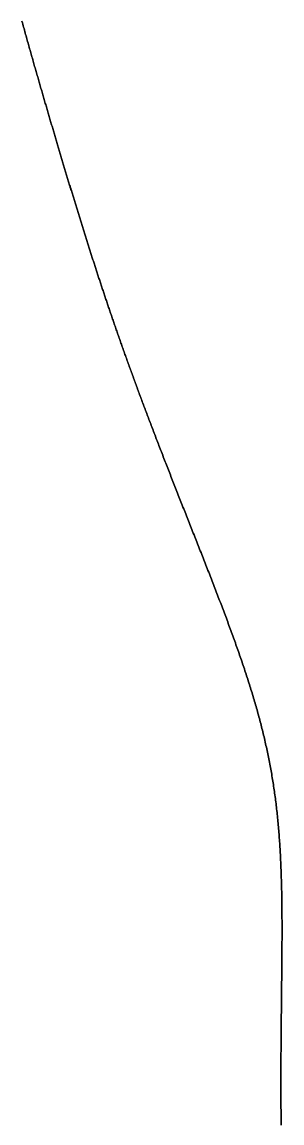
# Model space of a CAD drawing. Header units: inches. Extents: x 130170 to 284068, y 377793 to 804530.
# Drawn here: x 253667 to 253683.7, y 738131.1 to 738201.6 of the extents above; entities that cross this region are included whole.
import ezdxf

# ---------------------------------------------------------------- set-up
doc = ezdxf.new("R2010")
doc.units = ezdxf.units.IN
doc.header["$MEASUREMENT"] = 0
doc.layers.add('muni_il', color=7, linetype='Continuous')

msp = doc.modelspace()

# ---------------------------------------------------------------- linework, layer by layer
at = {"layer": 'muni_il'}
for points in [[(253667.045, 738201.691), (253667.072, 738201.595), (253667.098, 738201.5), (253667.124, 738201.405), (253667.151, 738201.31), (253667.177, 738201.216), (253667.203, 738201.122), (253667.229, 738201.029), (253667.255, 738200.935), (253667.281, 738200.843), (253667.307, 738200.75), (253667.332, 738200.658), (253667.358, 738200.566), (253667.384, 738200.475), (253667.409, 738200.384), (253667.435, 738200.293), (253667.46, 738200.203), (253667.485, 738200.113), (253667.511, 738200.023), (253667.536, 738199.934), (253667.561, 738199.845), (253667.586, 738199.756), (253667.611, 738199.668), (253667.636, 738199.579), (253667.661, 738199.492), (253667.686, 738199.404), (253667.71, 738199.317), (253667.735, 738199.23), (253667.76, 738199.144), (253667.784, 738199.057), (253667.809, 738198.971), (253667.833, 738198.886), (253667.858, 738198.8), (253667.882, 738198.715), (253667.906, 738198.63), (253667.931, 738198.546), (253667.955, 738198.462), (253667.979, 738198.378), (253668.003, 738198.294), (253668.027, 738198.21), (253668.051, 738198.127), (253668.075, 738198.044), (253668.099, 738197.961), (253668.122, 738197.879), (253668.146, 738197.797), (253668.17, 738197.715), (253668.193, 738197.633), (253668.217, 738197.552), (253668.24, 738197.47), (253668.264, 738197.389), (253668.287, 738197.308), (253668.311, 738197.228), (253668.334, 738197.147), (253668.357, 738197.067), (253668.38, 738196.987), (253668.404, 738196.908), (253668.427, 738196.828), (253668.45, 738196.749), (253668.473, 738196.67), (253668.496, 738196.591), (253668.519, 738196.512), (253668.542, 738196.433), (253668.565, 738196.355), (253668.588, 738196.277), (253668.61, 738196.199), (253668.633, 738196.121), (253668.656, 738196.043), (253668.679, 738195.966), (253668.701, 738195.889), (253668.724, 738195.811), (253668.746, 738195.735), (253668.769, 738195.658), (253668.792, 738195.581), (253668.814, 738195.505), (253668.837, 738195.428), (253668.859, 738195.352), (253668.881, 738195.276), (253668.904, 738195.2), (253668.926, 738195.124), (253668.948, 738195.049), (253668.971, 738194.973), (253668.993, 738194.898), (253669.015, 738194.823), (253669.037, 738194.748), (253669.06, 738194.673), (253669.082, 738194.598), (253669.104, 738194.523), (253669.126, 738194.449), (253669.148, 738194.374), (253669.17, 738194.3), (253669.192, 738194.226), (253669.214, 738194.152), (253669.236, 738194.078), (253669.258, 738194.004), (253669.28, 738193.93), (253669.302, 738193.856), (253669.324, 738193.783), (253669.346, 738193.709), (253669.367, 738193.636), (253669.389, 738193.563), (253669.411, 738193.49), (253669.433, 738193.417), (253669.455, 738193.344), (253669.477, 738193.271), (253669.498, 738193.198), (253669.52, 738193.126), (253669.542, 738193.053), (253669.564, 738192.981), (253669.585, 738192.908), (253669.607, 738192.836), (253669.629, 738192.764), (253669.65, 738192.692), (253669.672, 738192.62), (253669.694, 738192.547), (253669.715, 738192.476), (253669.737, 738192.404), (253669.759, 738192.332), (253669.78, 738192.26), (253669.802, 738192.189), (253669.823, 738192.117), (253669.845, 738192.046), (253669.866, 738191.975), (253669.888, 738191.903), (253669.91, 738191.832), (253669.931, 738191.761), (253669.953, 738191.69), (253669.974, 738191.619), (253669.996, 738191.548), (253670.017, 738191.477), (253670.039, 738191.406), (253670.06, 738191.335), (253670.082, 738191.264), (253670.103, 738191.194), (253670.125, 738191.123), (253670.146, 738191.053), (253670.168, 738190.982), (253670.189, 738190.912), (253670.211, 738190.841), (253670.232, 738190.771), (253670.254, 738190.701), (253670.275, 738190.631), (253670.297, 738190.56), (253670.318, 738190.49), (253670.339, 738190.42), (253670.361, 738190.35), (253670.383, 738190.28), (253670.404, 738190.21), (253670.425, 738190.14), (253670.447, 738190.07), (253670.468, 738190.001), (253670.49, 738189.931), (253670.511, 738189.861), (253670.533, 738189.792), (253670.554, 738189.722), (253670.576, 738189.652), (253670.597, 738189.583), (253670.619, 738189.513), (253670.64, 738189.444), (253670.662, 738189.374), (253670.683, 738189.305), (253670.705, 738189.236), (253670.726, 738189.166), (253670.748, 738189.097), (253670.77, 738189.028), (253670.791, 738188.959), (253670.813, 738188.889), (253670.834, 738188.82), (253670.856, 738188.751), (253670.877, 738188.682), (253670.899, 738188.613), (253670.921, 738188.544), (253670.942, 738188.474), (253670.964, 738188.405), (253670.986, 738188.336), (253671.007, 738188.267), (253671.029, 738188.198), (253671.05, 738188.129), (253671.072, 738188.06), (253671.094, 738187.991), (253671.116, 738187.922), (253671.138, 738187.853), (253671.159, 738187.784), (253671.181, 738187.715), (253671.203, 738187.647), (253671.225, 738187.578), (253671.247, 738187.509), (253671.268, 738187.44), (253671.29, 738187.371), (253671.312, 738187.302), (253671.334, 738187.233), (253671.356, 738187.164), (253671.378, 738187.095), (253671.4, 738187.026), (253671.422, 738186.957), (253671.444, 738186.888), (253671.466, 738186.819), (253671.489, 738186.75), (253671.511, 738186.68), (253671.533, 738186.611), (253671.555, 738186.542), (253671.577, 738186.473), (253671.6, 738186.404), (253671.622, 738186.334), (253671.644, 738186.265), (253671.667, 738186.196), (253671.689, 738186.126), (253671.712, 738186.057), (253671.734, 738185.988), (253671.757, 738185.918), (253671.779, 738185.848), (253671.802, 738185.779), (253671.825, 738185.709), (253671.848, 738185.639), (253671.87, 738185.57), (253671.893, 738185.5), (253671.916, 738185.43), (253671.939, 738185.36), (253671.962, 738185.29), (253671.985, 738185.22), (253672.008, 738185.149), (253672.031, 738185.079), (253672.054, 738185.009), (253672.078, 738184.938), (253672.101, 738184.868), (253672.124, 738184.797), (253672.147, 738184.726), (253672.171, 738184.656), (253672.195, 738184.585), (253672.218, 738184.514), (253672.242, 738184.442), (253672.265, 738184.371), (253672.289, 738184.3), (253672.313, 738184.228), (253672.337, 738184.157), (253672.361, 738184.085), (253672.385, 738184.013), (253672.409, 738183.941), (253672.433, 738183.869), (253672.458, 738183.797), (253672.482, 738183.725), (253672.507, 738183.652), (253672.531, 738183.579), (253672.556, 738183.507), (253672.58, 738183.434), (253672.605, 738183.361), (253672.63, 738183.287), (253672.655, 738183.214), (253672.68, 738183.14), (253672.705, 738183.067), (253672.73, 738182.993), (253672.756, 738182.919), (253672.781, 738182.844), (253672.807, 738182.77), (253672.832, 738182.695), (253672.858, 738182.621), (253672.884, 738182.546), (253672.91, 738182.47), (253672.936, 738182.395), (253672.962, 738182.319), (253672.988, 738182.244), (253673.014, 738182.168), (253673.041, 738182.092), (253673.067, 738182.015), (253673.094, 738181.939), (253673.12, 738181.862), (253673.147, 738181.785), (253673.174, 738181.707), (253673.201, 738181.63), (253673.229, 738181.552), (253673.256, 738181.475), (253673.283, 738181.396), (253673.311, 738181.318), (253673.338, 738181.239), (253673.366, 738181.16), (253673.394, 738181.081), (253673.422, 738181.002), (253673.451, 738180.922), (253673.479, 738180.842), (253673.507, 738180.762), (253673.536, 738180.682), (253673.565, 738180.601), (253673.593, 738180.52), (253673.622, 738180.439), (253673.652, 738180.358), (253673.681, 738180.276), (253673.71, 738180.194), (253673.74, 738180.112), (253673.769, 738180.029), (253673.799, 738179.946), (253673.829, 738179.863), (253673.859, 738179.78), (253673.889, 738179.696), (253673.92, 738179.612), (253673.95, 738179.528), (253673.981, 738179.443), (253674.012, 738179.358), (253674.043, 738179.273), (253674.074, 738179.188), (253674.105, 738179.102), (253674.137, 738179.016), (253674.168, 738178.93), (253674.2, 738178.843), (253674.232, 738178.756), (253674.264, 738178.669), (253674.296, 738178.581), (253674.328, 738178.493), (253674.361, 738178.405), (253674.394, 738178.316), (253674.426, 738178.227), (253674.459, 738178.138), (253674.493, 738178.049), (253674.526, 738177.959), (253674.559, 738177.869), (253674.593, 738177.779), (253674.627, 738177.688), (253674.661, 738177.597), (253674.695, 738177.505), (253674.729, 738177.414), (253674.764, 738177.321), (253674.798, 738177.229), (253674.833, 738177.136), (253674.868, 738177.043), (253674.903, 738176.95), (253674.938, 738176.856), (253674.974, 738176.762), (253675.009, 738176.668), (253675.045, 738176.573), (253675.081, 738176.478), (253675.117, 738176.383), (253675.153, 738176.288), (253675.19, 738176.192), (253675.226, 738176.095), (253675.263, 738175.999), (253675.3, 738175.902), (253675.337, 738175.805), (253675.374, 738175.707), (253675.411, 738175.609), (253675.449, 738175.511), (253675.487, 738175.413), (253675.524, 738175.314), (253675.562, 738175.215), (253675.601, 738175.115), (253675.639, 738175.016), (253675.677, 738174.916), (253675.716, 738174.816), (253675.755, 738174.715), (253675.794, 738174.614), (253675.833, 738174.513), (253675.872, 738174.411), (253675.912, 738174.309), (253675.951, 738174.207), (253675.991, 738174.105), (253676.031, 738174.002), (253676.071, 738173.899), (253676.111, 738173.796), (253676.151, 738173.692), (253676.191, 738173.589), (253676.232, 738173.485), (253676.273, 738173.38), (253676.313, 738173.276), (253676.354, 738173.171), (253676.395, 738173.065), (253676.437, 738172.96), (253676.478, 738172.854), (253676.52, 738172.748), (253676.561, 738172.642), (253676.603, 738172.536), (253676.645, 738172.429), (253676.687, 738172.322), (253676.729, 738172.215), (253676.771, 738172.107), (253676.813, 738172), (253676.856, 738171.892), (253676.898, 738171.784), (253676.941, 738171.675), (253676.984, 738171.567), (253677.027, 738171.458), (253677.07, 738171.349), (253677.113, 738171.24), (253677.156, 738171.131), (253677.199, 738171.021), (253677.243, 738170.911), (253677.286, 738170.801), (253677.33, 738170.691), (253677.373, 738170.581), (253677.417, 738170.47), (253677.461, 738170.36), (253677.505, 738170.249), (253677.549, 738170.138), (253677.593, 738170.027), (253677.637, 738169.915), (253677.681, 738169.804), (253677.725, 738169.692), (253677.769, 738169.58), (253677.814, 738169.468), (253677.858, 738169.356), (253677.903, 738169.244), (253677.947, 738169.132), (253677.991, 738169.02), (253678.036, 738168.907), (253678.081, 738168.794), (253678.125, 738168.682), (253678.17, 738168.569), (253678.215, 738168.456), (253678.259, 738168.343), (253678.304, 738168.229), (253678.349, 738168.116), (253678.394, 738168.003), (253678.438, 738167.89), (253678.483, 738167.776), (253678.528, 738167.663), (253678.573, 738167.549), (253678.617, 738167.435), (253678.662, 738167.322), (253678.707, 738167.208), (253678.752, 738167.094), (253678.797, 738166.98), (253678.841, 738166.866), (253678.886, 738166.753), (253678.93, 738166.639), (253678.975, 738166.525), (253679.02, 738166.411), (253679.064, 738166.297), (253679.109, 738166.183), (253679.153, 738166.069), (253679.198, 738165.955), (253679.242, 738165.841), (253679.286, 738165.727), (253679.331, 738165.613), (253679.375, 738165.499), (253679.419, 738165.385), (253679.463, 738165.271), (253679.507, 738165.157), (253679.551, 738165.043), (253679.594, 738164.929), (253679.638, 738164.816), (253679.682, 738164.702), (253679.725, 738164.588), (253679.769, 738164.474), (253679.812, 738164.361), (253679.855, 738164.247), (253679.898, 738164.133), (253679.941, 738164.02), (253679.984, 738163.907), (253680.027, 738163.793), (253680.07, 738163.68), (253680.112, 738163.567), (253680.155, 738163.454), (253680.197, 738163.341), (253680.239, 738163.228), (253680.281, 738163.115), (253680.322, 738163.002), (253680.364, 738162.889), (253680.406, 738162.776), (253680.447, 738162.664), (253680.488, 738162.551), (253680.529, 738162.439), (253680.57, 738162.326), (253680.61, 738162.214), (253680.651, 738162.102), (253680.691, 738161.99), (253680.731, 738161.878), (253680.771, 738161.766), (253680.811, 738161.654), (253680.851, 738161.543), (253680.89, 738161.431), (253680.929, 738161.319), (253680.968, 738161.208), (253681.007, 738161.097), (253681.045, 738160.986), (253681.084, 738160.875), (253681.122, 738160.764), (253681.16, 738160.653), (253681.197, 738160.542), (253681.235, 738160.431), (253681.272, 738160.321), (253681.309, 738160.21), (253681.346, 738160.1), (253681.382, 738159.99), (253681.419, 738159.88), (253681.455, 738159.77), (253681.49, 738159.66), (253681.526, 738159.55), (253681.561, 738159.44), (253681.596, 738159.33), (253681.631, 738159.221), (253681.666, 738159.111), (253681.7, 738159.002), (253681.734, 738158.893), (253681.768, 738158.783), (253681.801, 738158.674), (253681.834, 738158.565), (253681.867, 738158.456), (253681.9, 738158.347), (253681.932, 738158.238), (253681.964, 738158.13), (253681.996, 738158.021), (253682.028, 738157.912), (253682.059, 738157.804), (253682.09, 738157.695), (253682.121, 738157.587), (253682.151, 738157.478), (253682.181, 738157.37), (253682.211, 738157.262), (253682.241, 738157.153), (253682.27, 738157.045), (253682.299, 738156.937), (253682.328, 738156.829), (253682.356, 738156.721), (253682.384, 738156.613), (253682.412, 738156.505), (253682.439, 738156.397), (253682.466, 738156.288), (253682.493, 738156.18), (253682.52, 738156.072), (253682.546, 738155.964), (253682.572, 738155.856), (253682.597, 738155.748), (253682.623, 738155.64), (253682.648, 738155.532), (253682.672, 738155.424), (253682.697, 738155.316), (253682.721, 738155.208), (253682.745, 738155.099), (253682.768, 738154.991), (253682.791, 738154.883), (253682.814, 738154.774), (253682.836, 738154.666), (253682.859, 738154.557), (253682.88, 738154.449), (253682.902, 738154.34), (253682.923, 738154.232), (253682.944, 738154.123), (253682.965, 738154.014), (253682.985, 738153.905), (253683.005, 738153.796), (253683.025, 738153.686), (253683.044, 738153.577), (253683.063, 738153.468), (253683.082, 738153.358), (253683.1, 738153.248), (253683.119, 738153.138), (253683.136, 738153.028), (253683.154, 738152.918), (253683.171, 738152.808), (253683.188, 738152.697), (253683.205, 738152.587), (253683.221, 738152.476), (253683.237, 738152.365), (253683.253, 738152.254), (253683.268, 738152.142), (253683.283, 738152.031), (253683.298, 738151.919), (253683.313, 738151.807), (253683.327, 738151.695), (253683.341, 738151.582), (253683.354, 738151.47), (253683.368, 738151.357), (253683.381, 738151.244), (253683.394, 738151.13), (253683.406, 738151.017), (253683.418, 738150.903), (253683.43, 738150.788), (253683.442, 738150.674), (253683.453, 738150.559), (253683.464, 738150.444), (253683.475, 738150.329), (253683.486, 738150.214), (253683.496, 738150.098), (253683.506, 738149.982), (253683.515, 738149.865), (253683.525, 738149.748), (253683.534, 738149.631), (253683.543, 738149.514), (253683.552, 738149.396), (253683.56, 738149.278), (253683.569, 738149.16), (253683.577, 738149.041), (253683.584, 738148.922), (253683.592, 738148.802), (253683.599, 738148.683), (253683.606, 738148.563), (253683.613, 738148.442), (253683.619, 738148.321), (253683.625, 738148.2), (253683.631, 738148.078), (253683.637, 738147.956), (253683.643, 738147.834), (253683.648, 738147.711), (253683.653, 738147.588), (253683.658, 738147.464), (253683.663, 738147.34), (253683.668, 738147.216), (253683.672, 738147.091), (253683.676, 738146.966), (253683.68, 738146.84), (253683.684, 738146.714), (253683.688, 738146.588), (253683.691, 738146.461), (253683.694, 738146.334), (253683.697, 738146.206), (253683.7, 738146.078), (253683.703, 738145.95), (253683.705, 738145.821), (253683.707, 738145.691), (253683.71, 738145.561), (253683.712, 738145.431), (253683.713, 738145.3), (253683.715, 738145.169), (253683.717, 738145.038), (253683.718, 738144.906), (253683.719, 738144.773), (253683.72, 738144.64), (253683.721, 738144.507), (253683.722, 738144.373), (253683.723, 738144.239), (253683.724, 738144.104), (253683.724, 738143.969), (253683.724, 738143.833), (253683.724, 738143.697), (253683.725, 738143.561), (253683.725, 738143.424), (253683.724, 738143.286), (253683.724, 738143.149), (253683.724, 738143.011), (253683.724, 738142.872), (253683.723, 738142.733), (253683.723, 738142.593), (253683.722, 738142.453), (253683.721, 738142.313), (253683.72, 738142.172), (253683.719, 738142.031), (253683.718, 738141.889), (253683.717, 738141.747), (253683.716, 738141.604), (253683.715, 738141.461), (253683.714, 738141.318), (253683.713, 738141.174), (253683.711, 738141.03), (253683.71, 738140.885), (253683.708, 738140.74), (253683.707, 738140.594), (253683.706, 738140.449), (253683.704, 738140.302), (253683.702, 738140.156), (253683.701, 738140.009), (253683.699, 738139.861), (253683.698, 738139.713), (253683.696, 738139.565), (253683.694, 738139.417), (253683.693, 738139.268), (253683.691, 738139.118), (253683.689, 738138.969), (253683.688, 738138.819), (253683.686, 738138.668), (253683.684, 738138.517), (253683.683, 738138.366), (253683.681, 738138.215), (253683.68, 738138.063), (253683.678, 738137.911), (253683.676, 738137.759), (253683.675, 738137.606), (253683.673, 738137.453), (253683.672, 738137.3), (253683.671, 738137.146), (253683.669, 738136.992), (253683.668, 738136.838), (253683.666, 738136.684), (253683.665, 738136.529), (253683.664, 738136.374), (253683.663, 738136.219), (253683.662, 738136.063), (253683.661, 738135.908), (253683.66, 738135.752), (253683.659, 738135.595), (253683.658, 738135.439), (253683.657, 738135.282), (253683.656, 738135.125), (253683.656, 738134.968), (253683.655, 738134.811), (253683.654, 738134.654), (253683.654, 738134.496), (253683.654, 738134.338), (253683.653, 738134.18), (253683.653, 738134.022), (253683.653, 738133.864), (253683.653, 738133.705), (253683.653, 738133.547), (253683.653, 738133.388), (253683.654, 738133.229), (253683.654, 738133.07), (253683.655, 738132.911), (253683.655, 738132.752), (253683.656, 738132.592), (253683.657, 738132.433), (253683.658, 738132.274), (253683.659, 738132.114), (253683.66, 738131.954), (253683.661, 738131.795), (253683.663, 738131.635), (253683.664, 738131.475), (253683.666, 738131.315), (253683.668, 738131.155), (253683.67, 738130.996)], [(253683.67, 738130.996), (253683.668, 738131.155), (253683.666, 738131.315), (253683.664, 738131.475), (253683.663, 738131.635), (253683.661, 738131.795), (253683.66, 738131.954), (253683.659, 738132.114), (253683.658, 738132.274), (253683.657, 738132.433), (253683.656, 738132.592), (253683.655, 738132.752), (253683.655, 738132.911), (253683.654, 738133.07), (253683.654, 738133.229), (253683.653, 738133.388), (253683.653, 738133.547), (253683.653, 738133.705), (253683.653, 738133.864), (253683.653, 738134.022), (253683.653, 738134.18), (253683.654, 738134.338), (253683.654, 738134.496), (253683.654, 738134.654), (253683.655, 738134.811), (253683.656, 738134.968), (253683.656, 738135.125), (253683.657, 738135.282), (253683.658, 738135.439), (253683.659, 738135.595), (253683.66, 738135.752), (253683.661, 738135.908), (253683.662, 738136.063), (253683.663, 738136.219), (253683.664, 738136.374), (253683.665, 738136.529), (253683.666, 738136.684), (253683.668, 738136.838), (253683.669, 738136.992), (253683.671, 738137.146), (253683.672, 738137.3), (253683.673, 738137.453), (253683.675, 738137.606), (253683.676, 738137.759), (253683.678, 738137.911), (253683.68, 738138.063), (253683.681, 738138.215), (253683.683, 738138.366), (253683.684, 738138.517), (253683.686, 738138.668), (253683.688, 738138.819), (253683.689, 738138.969), (253683.691, 738139.118), (253683.693, 738139.268), (253683.694, 738139.417), (253683.696, 738139.565), (253683.698, 738139.713), (253683.699, 738139.861), (253683.701, 738140.009), (253683.702, 738140.156), (253683.704, 738140.302), (253683.706, 738140.449), (253683.707, 738140.594), (253683.708, 738140.74), (253683.71, 738140.885), (253683.711, 738141.03), (253683.713, 738141.174), (253683.714, 738141.318), (253683.715, 738141.461), (253683.716, 738141.604), (253683.717, 738141.747), (253683.718, 738141.889), (253683.719, 738142.031), (253683.72, 738142.172), (253683.721, 738142.313), (253683.722, 738142.453), (253683.723, 738142.593), (253683.723, 738142.733), (253683.724, 738142.872), (253683.724, 738143.011), (253683.724, 738143.149), (253683.724, 738143.286), (253683.725, 738143.424), (253683.725, 738143.561), (253683.724, 738143.697), (253683.724, 738143.833), (253683.724, 738143.969), (253683.724, 738144.104), (253683.723, 738144.239), (253683.722, 738144.373), (253683.721, 738144.507), (253683.72, 738144.64), (253683.719, 738144.773), (253683.718, 738144.906), (253683.717, 738145.038), (253683.715, 738145.169), (253683.713, 738145.3), (253683.712, 738145.431), (253683.71, 738145.561), (253683.707, 738145.691), (253683.705, 738145.821), (253683.703, 738145.95), (253683.7, 738146.078), (253683.697, 738146.206), (253683.694, 738146.334), (253683.691, 738146.461), (253683.688, 738146.588), (253683.684, 738146.714), (253683.68, 738146.84), (253683.676, 738146.966), (253683.672, 738147.091), (253683.668, 738147.216), (253683.663, 738147.34), (253683.658, 738147.464), (253683.653, 738147.588), (253683.648, 738147.711), (253683.643, 738147.834), (253683.637, 738147.956), (253683.631, 738148.078), (253683.625, 738148.2), (253683.619, 738148.321), (253683.613, 738148.442), (253683.606, 738148.563), (253683.599, 738148.683), (253683.592, 738148.802), (253683.584, 738148.922), (253683.577, 738149.041), (253683.569, 738149.16), (253683.56, 738149.278), (253683.552, 738149.396), (253683.543, 738149.514), (253683.534, 738149.631), (253683.525, 738149.748), (253683.515, 738149.865), (253683.506, 738149.982), (253683.496, 738150.098), (253683.486, 738150.214), (253683.475, 738150.329), (253683.464, 738150.444), (253683.453, 738150.559), (253683.442, 738150.674), (253683.43, 738150.788), (253683.418, 738150.903), (253683.406, 738151.017), (253683.394, 738151.13), (253683.381, 738151.244), (253683.368, 738151.357), (253683.354, 738151.47), (253683.341, 738151.582), (253683.327, 738151.695), (253683.313, 738151.807), (253683.298, 738151.919), (253683.283, 738152.031), (253683.268, 738152.142), (253683.253, 738152.254), (253683.237, 738152.365), (253683.221, 738152.476), (253683.205, 738152.587), (253683.188, 738152.697), (253683.171, 738152.808), (253683.154, 738152.918), (253683.136, 738153.028), (253683.119, 738153.138), (253683.1, 738153.248), (253683.082, 738153.358), (253683.063, 738153.468), (253683.044, 738153.577), (253683.025, 738153.686), (253683.005, 738153.796), (253682.985, 738153.905), (253682.965, 738154.014), (253682.944, 738154.123), (253682.923, 738154.232), (253682.902, 738154.34), (253682.88, 738154.449), (253682.859, 738154.557), (253682.836, 738154.666), (253682.814, 738154.774), (253682.791, 738154.883), (253682.768, 738154.991), (253682.745, 738155.099), (253682.721, 738155.208), (253682.697, 738155.316), (253682.672, 738155.424), (253682.648, 738155.532), (253682.623, 738155.64), (253682.597, 738155.748), (253682.572, 738155.856), (253682.546, 738155.964), (253682.52, 738156.072), (253682.493, 738156.18), (253682.466, 738156.288), (253682.439, 738156.397), (253682.412, 738156.505), (253682.384, 738156.613), (253682.356, 738156.721), (253682.328, 738156.829), (253682.299, 738156.937), (253682.27, 738157.045), (253682.241, 738157.153), (253682.211, 738157.262), (253682.181, 738157.37), (253682.151, 738157.478), (253682.121, 738157.587), (253682.09, 738157.695), (253682.059, 738157.804), (253682.028, 738157.912), (253681.996, 738158.021), (253681.964, 738158.13), (253681.932, 738158.238), (253681.9, 738158.347), (253681.867, 738158.456), (253681.834, 738158.565), (253681.801, 738158.674), (253681.768, 738158.783), (253681.734, 738158.893), (253681.7, 738159.002), (253681.666, 738159.111), (253681.631, 738159.221), (253681.596, 738159.33), (253681.561, 738159.44), (253681.526, 738159.55), (253681.49, 738159.66), (253681.455, 738159.77), (253681.419, 738159.88), (253681.382, 738159.99), (253681.346, 738160.1), (253681.309, 738160.21), (253681.272, 738160.321), (253681.235, 738160.431), (253681.197, 738160.542), (253681.16, 738160.653), (253681.122, 738160.764), (253681.084, 738160.875), (253681.045, 738160.986), (253681.007, 738161.097), (253680.968, 738161.208), (253680.929, 738161.319), (253680.89, 738161.431), (253680.851, 738161.543), (253680.811, 738161.654), (253680.771, 738161.766), (253680.731, 738161.878), (253680.691, 738161.99), (253680.651, 738162.102), (253680.61, 738162.214), (253680.57, 738162.326), (253680.529, 738162.439), (253680.488, 738162.551), (253680.447, 738162.664), (253680.406, 738162.776), (253680.364, 738162.889), (253680.322, 738163.002), (253680.281, 738163.115), (253680.239, 738163.228), (253680.197, 738163.341), (253680.155, 738163.454), (253680.112, 738163.567), (253680.07, 738163.68), (253680.027, 738163.793), (253679.984, 738163.907), (253679.941, 738164.02), (253679.898, 738164.133), (253679.855, 738164.247), (253679.812, 738164.361), (253679.769, 738164.474), (253679.725, 738164.588), (253679.682, 738164.702), (253679.638, 738164.816), (253679.594, 738164.929), (253679.551, 738165.043), (253679.507, 738165.157), (253679.463, 738165.271), (253679.419, 738165.385), (253679.375, 738165.499), (253679.331, 738165.613), (253679.286, 738165.727), (253679.242, 738165.841), (253679.198, 738165.955), (253679.153, 738166.069), (253679.109, 738166.183), (253679.064, 738166.297), (253679.02, 738166.411), (253678.975, 738166.525), (253678.93, 738166.639), (253678.886, 738166.753), (253678.841, 738166.866), (253678.797, 738166.98), (253678.752, 738167.094), (253678.707, 738167.208), (253678.662, 738167.322), (253678.617, 738167.435), (253678.573, 738167.549), (253678.528, 738167.663), (253678.483, 738167.776), (253678.438, 738167.89), (253678.394, 738168.003), (253678.349, 738168.116), (253678.304, 738168.229), (253678.259, 738168.343), (253678.215, 738168.456), (253678.17, 738168.569), (253678.125, 738168.682), (253678.081, 738168.794), (253678.036, 738168.907), (253677.991, 738169.02), (253677.947, 738169.132), (253677.903, 738169.244), (253677.858, 738169.356), (253677.814, 738169.468), (253677.769, 738169.58), (253677.725, 738169.692), (253677.681, 738169.804), (253677.637, 738169.915), (253677.593, 738170.027), (253677.549, 738170.138), (253677.505, 738170.249), (253677.461, 738170.36), (253677.417, 738170.47), (253677.373, 738170.581), (253677.33, 738170.691), (253677.286, 738170.801), (253677.243, 738170.911), (253677.199, 738171.021), (253677.156, 738171.131), (253677.113, 738171.24), (253677.07, 738171.349), (253677.027, 738171.458), (253676.984, 738171.567), (253676.941, 738171.675), (253676.898, 738171.784), (253676.856, 738171.892), (253676.813, 738172), (253676.771, 738172.107), (253676.729, 738172.215), (253676.687, 738172.322), (253676.645, 738172.429), (253676.603, 738172.536), (253676.561, 738172.642), (253676.52, 738172.748), (253676.478, 738172.854), (253676.437, 738172.96), (253676.395, 738173.065), (253676.354, 738173.171), (253676.313, 738173.276), (253676.273, 738173.38), (253676.232, 738173.485), (253676.191, 738173.589), (253676.151, 738173.692), (253676.111, 738173.796), (253676.071, 738173.899), (253676.031, 738174.002), (253675.991, 738174.105), (253675.951, 738174.207), (253675.912, 738174.309), (253675.872, 738174.411), (253675.833, 738174.513), (253675.794, 738174.614), (253675.755, 738174.715), (253675.716, 738174.816), (253675.677, 738174.916), (253675.639, 738175.016), (253675.601, 738175.115), (253675.562, 738175.215), (253675.524, 738175.314), (253675.487, 738175.413), (253675.449, 738175.511), (253675.411, 738175.609), (253675.374, 738175.707), (253675.337, 738175.805), (253675.3, 738175.902), (253675.263, 738175.999), (253675.226, 738176.095), (253675.19, 738176.192), (253675.153, 738176.288), (253675.117, 738176.383), (253675.081, 738176.478), (253675.045, 738176.573), (253675.009, 738176.668), (253674.974, 738176.762), (253674.938, 738176.856), (253674.903, 738176.95), (253674.868, 738177.043), (253674.833, 738177.136), (253674.798, 738177.229), (253674.764, 738177.321), (253674.729, 738177.414), (253674.695, 738177.505), (253674.661, 738177.597), (253674.627, 738177.688), (253674.593, 738177.779), (253674.559, 738177.869), (253674.526, 738177.959), (253674.493, 738178.049), (253674.459, 738178.138), (253674.426, 738178.227), (253674.394, 738178.316), (253674.361, 738178.405), (253674.328, 738178.493), (253674.296, 738178.581), (253674.264, 738178.669), (253674.232, 738178.756), (253674.2, 738178.843), (253674.168, 738178.93), (253674.137, 738179.016), (253674.105, 738179.102), (253674.074, 738179.188), (253674.043, 738179.273), (253674.012, 738179.358), (253673.981, 738179.443), (253673.95, 738179.528), (253673.92, 738179.612), (253673.889, 738179.696), (253673.859, 738179.78), (253673.829, 738179.863), (253673.799, 738179.946), (253673.769, 738180.029), (253673.74, 738180.112), (253673.71, 738180.194), (253673.681, 738180.276), (253673.652, 738180.358), (253673.622, 738180.439), (253673.593, 738180.52), (253673.565, 738180.601), (253673.536, 738180.682), (253673.507, 738180.762), (253673.479, 738180.842), (253673.451, 738180.922), (253673.422, 738181.002), (253673.394, 738181.081), (253673.366, 738181.16), (253673.338, 738181.239), (253673.311, 738181.318), (253673.283, 738181.396), (253673.256, 738181.475), (253673.229, 738181.552), (253673.201, 738181.63), (253673.174, 738181.707), (253673.147, 738181.785), (253673.12, 738181.862), (253673.094, 738181.939), (253673.067, 738182.015), (253673.041, 738182.092), (253673.014, 738182.168), (253672.988, 738182.244), (253672.962, 738182.319), (253672.936, 738182.395), (253672.91, 738182.47), (253672.884, 738182.546), (253672.858, 738182.621), (253672.832, 738182.695), (253672.807, 738182.77), (253672.781, 738182.844), (253672.756, 738182.919), (253672.73, 738182.993), (253672.705, 738183.067), (253672.68, 738183.14), (253672.655, 738183.214), (253672.63, 738183.287), (253672.605, 738183.361), (253672.58, 738183.434), (253672.556, 738183.507), (253672.531, 738183.579), (253672.507, 738183.652), (253672.482, 738183.725), (253672.458, 738183.797), (253672.433, 738183.869), (253672.409, 738183.941), (253672.385, 738184.013), (253672.361, 738184.085), (253672.337, 738184.157), (253672.313, 738184.228), (253672.289, 738184.3), (253672.265, 738184.371), (253672.242, 738184.442), (253672.218, 738184.514), (253672.195, 738184.585), (253672.171, 738184.656), (253672.147, 738184.726), (253672.124, 738184.797), (253672.101, 738184.868), (253672.078, 738184.938), (253672.054, 738185.009), (253672.031, 738185.079), (253672.008, 738185.149), (253671.985, 738185.22), (253671.962, 738185.29), (253671.939, 738185.36), (253671.916, 738185.43), (253671.893, 738185.5), (253671.87, 738185.57), (253671.848, 738185.639), (253671.825, 738185.709), (253671.802, 738185.779), (253671.779, 738185.848), (253671.757, 738185.918), (253671.734, 738185.988), (253671.712, 738186.057), (253671.689, 738186.126), (253671.667, 738186.196), (253671.644, 738186.265), (253671.622, 738186.334), (253671.6, 738186.404), (253671.577, 738186.473), (253671.555, 738186.542), (253671.533, 738186.611), (253671.511, 738186.68), (253671.489, 738186.75), (253671.466, 738186.819), (253671.444, 738186.888), (253671.422, 738186.957), (253671.4, 738187.026), (253671.378, 738187.095), (253671.356, 738187.164), (253671.334, 738187.233), (253671.312, 738187.302), (253671.29, 738187.371), (253671.268, 738187.44), (253671.247, 738187.509), (253671.225, 738187.578), (253671.203, 738187.647), (253671.181, 738187.715), (253671.159, 738187.784), (253671.138, 738187.853), (253671.116, 738187.922), (253671.094, 738187.991), (253671.072, 738188.06), (253671.05, 738188.129), (253671.029, 738188.198), (253671.007, 738188.267), (253670.986, 738188.336), (253670.964, 738188.405), (253670.942, 738188.474), (253670.921, 738188.544), (253670.899, 738188.613), (253670.877, 738188.682), (253670.856, 738188.751), (253670.834, 738188.82), (253670.813, 738188.889), (253670.791, 738188.959), (253670.77, 738189.028), (253670.748, 738189.097), (253670.726, 738189.166), (253670.705, 738189.236), (253670.683, 738189.305), (253670.662, 738189.374), (253670.64, 738189.444), (253670.619, 738189.513), (253670.597, 738189.583), (253670.576, 738189.652), (253670.554, 738189.722), (253670.533, 738189.792), (253670.511, 738189.861), (253670.49, 738189.931), (253670.468, 738190.001), (253670.447, 738190.07), (253670.425, 738190.14), (253670.404, 738190.21), (253670.383, 738190.28), (253670.361, 738190.35), (253670.339, 738190.42), (253670.318, 738190.49), (253670.297, 738190.56), (253670.275, 738190.631), (253670.254, 738190.701), (253670.232, 738190.771), (253670.211, 738190.841), (253670.189, 738190.912), (253670.168, 738190.982), (253670.146, 738191.053), (253670.125, 738191.123), (253670.103, 738191.194), (253670.082, 738191.264), (253670.06, 738191.335), (253670.039, 738191.406), (253670.017, 738191.477), (253669.996, 738191.548), (253669.974, 738191.619), (253669.953, 738191.69), (253669.931, 738191.761), (253669.91, 738191.832), (253669.888, 738191.903), (253669.866, 738191.975), (253669.845, 738192.046), (253669.823, 738192.117), (253669.802, 738192.189), (253669.78, 738192.26), (253669.759, 738192.332), (253669.737, 738192.404), (253669.715, 738192.476), (253669.694, 738192.547), (253669.672, 738192.62), (253669.65, 738192.692), (253669.629, 738192.764), (253669.607, 738192.836), (253669.585, 738192.908), (253669.564, 738192.981), (253669.542, 738193.053), (253669.52, 738193.126), (253669.498, 738193.198), (253669.477, 738193.271), (253669.455, 738193.344), (253669.433, 738193.417), (253669.411, 738193.49), (253669.389, 738193.563), (253669.367, 738193.636), (253669.346, 738193.709), (253669.324, 738193.783), (253669.302, 738193.856), (253669.28, 738193.93), (253669.258, 738194.004), (253669.236, 738194.078), (253669.214, 738194.152), (253669.192, 738194.226), (253669.17, 738194.3), (253669.148, 738194.374), (253669.126, 738194.449), (253669.104, 738194.523), (253669.082, 738194.598), (253669.06, 738194.673), (253669.037, 738194.748), (253669.015, 738194.823), (253668.993, 738194.898), (253668.971, 738194.973), (253668.948, 738195.049), (253668.926, 738195.124), (253668.904, 738195.2), (253668.881, 738195.276), (253668.859, 738195.352), (253668.837, 738195.428), (253668.814, 738195.505), (253668.792, 738195.581), (253668.769, 738195.658), (253668.746, 738195.735), (253668.724, 738195.811), (253668.701, 738195.889), (253668.679, 738195.966), (253668.656, 738196.043), (253668.633, 738196.121), (253668.61, 738196.199), (253668.588, 738196.277), (253668.565, 738196.355), (253668.542, 738196.433), (253668.519, 738196.512), (253668.496, 738196.591), (253668.473, 738196.67), (253668.45, 738196.749), (253668.427, 738196.828), (253668.404, 738196.908), (253668.38, 738196.987), (253668.357, 738197.067), (253668.334, 738197.147), (253668.311, 738197.228), (253668.287, 738197.308), (253668.264, 738197.389), (253668.24, 738197.47), (253668.217, 738197.552), (253668.193, 738197.633), (253668.17, 738197.715), (253668.146, 738197.797), (253668.122, 738197.879), (253668.099, 738197.961), (253668.075, 738198.044), (253668.051, 738198.127), (253668.027, 738198.21), (253668.003, 738198.294), (253667.979, 738198.378), (253667.955, 738198.462), (253667.931, 738198.546), (253667.906, 738198.63), (253667.882, 738198.715), (253667.858, 738198.8), (253667.833, 738198.886), (253667.809, 738198.971), (253667.784, 738199.057), (253667.76, 738199.144), (253667.735, 738199.23), (253667.71, 738199.317), (253667.686, 738199.404), (253667.661, 738199.492), (253667.636, 738199.579), (253667.611, 738199.668), (253667.586, 738199.756), (253667.561, 738199.845), (253667.536, 738199.934), (253667.511, 738200.023), (253667.485, 738200.113), (253667.46, 738200.203), (253667.435, 738200.293), (253667.409, 738200.384), (253667.384, 738200.475), (253667.358, 738200.566), (253667.332, 738200.658), (253667.307, 738200.75), (253667.281, 738200.843), (253667.255, 738200.935), (253667.229, 738201.029), (253667.203, 738201.122), (253667.177, 738201.216), (253667.151, 738201.31), (253667.124, 738201.405), (253667.098, 738201.5), (253667.072, 738201.595), (253667.045, 738201.691)]]:
    msp.add_lwpolyline(points, dxfattribs=at)

doc.saveas('drawing.dxf')
